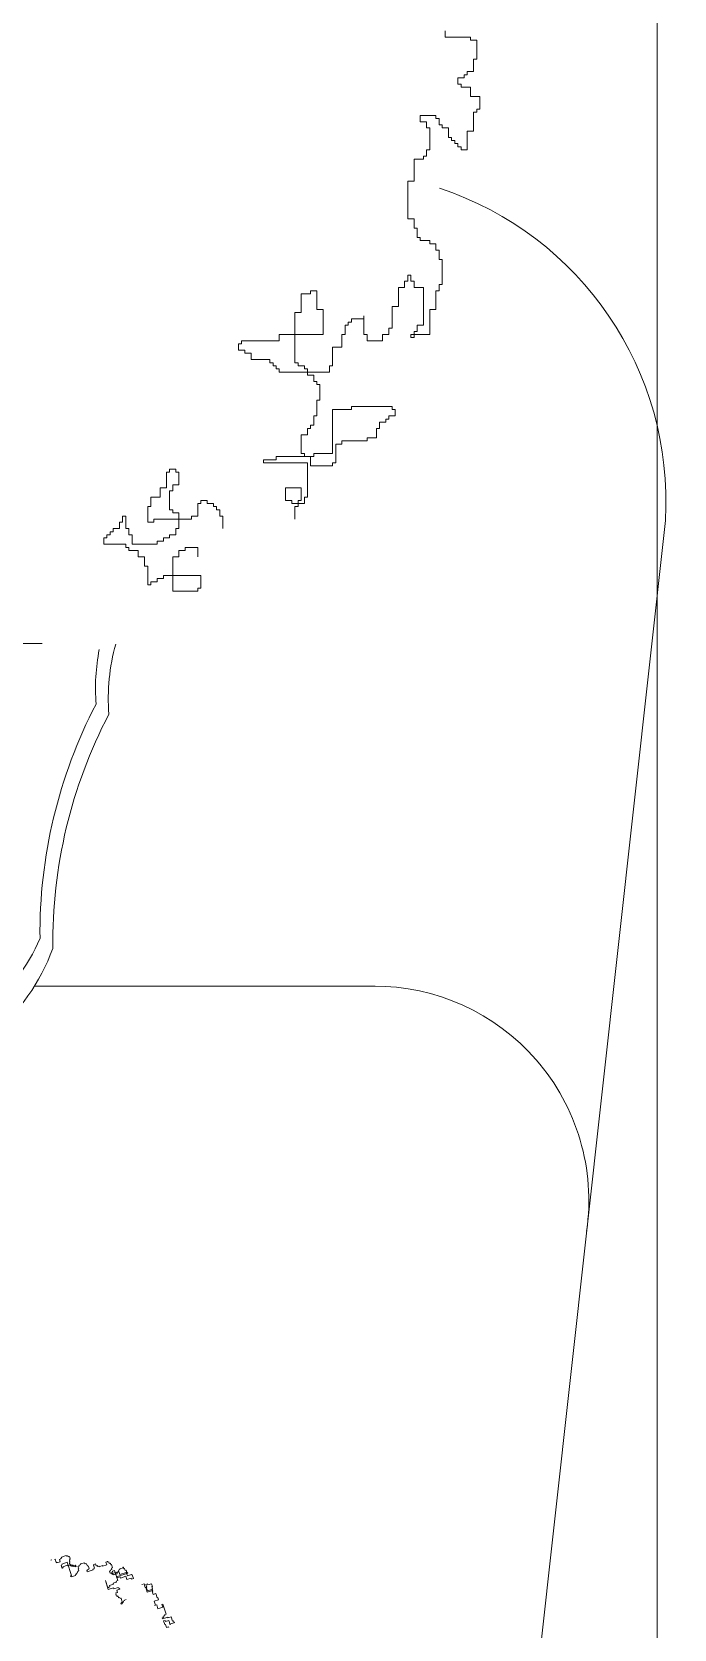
# Model space of a CAD drawing. Header units: millimetres. Extents: x -213 to 151, y -74 to 135.
# Drawn here: x 94.3394 to 94.516, y -43.441 to -43.0016 of the extents above; entities that cross this region are included whole.
import ezdxf

# ---------------------------------------------------------------- set-up
doc = ezdxf.new("R2010")
doc.units = ezdxf.units.MM
doc.header["$LTSCALE"] = 15
doc.layers.add('JJ2', color=3, linetype='Continuous')

# ---------------------------------------------------------------- blocks, each defined once
blk = doc.blocks.new('sf')
at = {"color": 84, "lineweight": 5}
for p, q in [((17592.56, 471762.09), (17592.56, 471771.94)), ((17592.56, 471771.94), (17595.85, 471771.94)), ((17595.85, 471773.59), (17609.01, 471773.59)), ((17595.85, 471771.94), (17595.85, 471773.59)), ((17609.01, 471773.59), (17609.01, 471776.87)), ((17594.21, 471762.09), (17592.56, 471762.09)), ((17594.21, 471755.51), (17594.21, 471762.09)), ((17597.5, 471755.51), (17594.21, 471755.51)), ((17597.5, 471753.87), (17597.5, 471755.51)), ((17595.85, 471747.3), (17600.78, 471747.3)), ((17595.85, 471742.37), (17595.85, 471747.3)), ((17599.14, 471753.87), (17597.5, 471753.87)), ((17599.14, 471752.23), (17599.14, 471753.87)), ((17602.43, 471752.23), (17599.14, 471752.23)), ((17600.78, 471747.3), (17600.78, 471748.94)), ((17600.78, 471748.94), (17602.43, 471748.94)), ((17602.43, 471748.94), (17602.43, 471752.23)), ((17590.92, 471735.8), (17590.92, 471742.37)), ((17590.92, 471742.37), (17595.85, 471742.37)), ((17592.56, 471735.8), (17590.92, 471735.8)), ((17592.56, 471734.15), (17592.56, 471735.8)), ((17594.21, 471734.15), (17592.56, 471734.15)), ((17594.21, 471724.29), (17594.21, 471734.15)), ((17613.94, 471730.87), (17612.3, 471730.87)), ((17612.3, 471730.87), (17612.3, 471727.58)), ((17622.16, 471732.51), (17613.94, 471732.51)), ((17613.94, 471732.51), (17613.94, 471730.87)), ((17622.16, 471729.22), (17622.16, 471732.51)), ((17597.5, 471724.29), (17594.21, 471724.29)), ((17597.5, 471714.44), (17597.5, 471724.29)), ((17610.65, 471725.94), (17607.36, 471725.94)), ((17607.36, 471725.94), (17607.36, 471721.01)), ((17612.3, 471727.58), (17610.65, 471727.58)), ((17610.65, 471727.58), (17610.65, 471725.94)), ((17617.23, 471714.44), (17617.23, 471725.94)), ((17617.23, 471725.94), (17618.87, 471725.94)), ((17618.87, 471725.94), (17618.87, 471729.22)), ((17618.87, 471729.22), (17622.16, 471729.22)), ((17600.78, 471714.44), (17597.5, 471714.44)), ((17602.43, 471716.08), (17600.78, 471716.08)), ((17600.78, 471716.08), (17600.78, 471714.44)), ((17604.07, 471717.72), (17602.43, 471717.72)), ((17602.43, 471717.72), (17602.43, 471716.08)), ((17605.72, 471719.36), (17604.07, 471719.36)), ((17604.07, 471719.36), (17604.07, 471717.72)), ((17607.36, 471721.01), (17605.72, 471721.01)), ((17605.72, 471721.01), (17605.72, 471719.36)), ((17618.87, 471714.44), (17617.23, 471714.44)), ((17618.87, 471711.15), (17618.87, 471714.44)), ((17620.52, 471711.15), (17618.87, 471711.15)), ((17620.52, 471709.51), (17620.52, 471711.15)), ((17625.45, 471709.51), (17620.52, 471709.51)), ((17625.45, 471698), (17625.45, 471709.51)), ((17628.74, 471698), (17625.45, 471698)), ((17628.74, 471678.29), (17628.74, 471698)), ((17623.81, 471668.43), (17623.81, 471673.36)), ((17623.81, 471673.36), (17625.45, 471673.36)), ((17625.45, 471678.29), (17628.74, 471678.29)), ((17625.45, 471673.36), (17625.45, 471678.29)), ((17613.94, 471661.86), (17613.94, 471665.14)), ((17613.94, 471665.14), (17617.23, 471665.14)), ((17617.23, 471665.14), (17617.23, 471666.78)), ((17617.23, 471666.78), (17622.16, 471666.78)), ((17622.16, 471666.78), (17622.16, 471668.43)), ((17622.16, 471668.43), (17623.81, 471668.43)), ((17610.65, 471643.78), (17610.65, 471656.93)), ((17610.65, 471656.93), (17612.3, 471656.93)), ((17612.3, 471656.93), (17612.3, 471661.86)), ((17612.3, 471661.86), (17613.94, 471661.86)), ((17628.74, 471648.71), (17627.1, 471648.71)), ((17627.1, 471648.71), (17627.1, 471645.42)), ((17628.74, 471645.42), (17628.74, 471648.71)), ((17612.3, 471643.78), (17610.65, 471643.78)), ((17612.3, 471640.49), (17612.3, 471643.78)), ((17613.94, 471640.49), (17612.3, 471640.49)), ((17613.94, 471630.64), (17613.94, 471640.49)), ((17625.45, 471642.14), (17620.52, 471642.14)), ((17620.52, 471642.14), (17620.52, 471622.42)), ((17627.1, 471645.42), (17625.45, 471645.42)), ((17625.45, 471645.42), (17625.45, 471642.14)), ((17630.39, 471645.42), (17628.74, 471645.42)), ((17630.39, 471642.14), (17630.39, 471645.42)), ((17633.67, 471642.14), (17630.39, 471642.14)), ((17633.67, 471632.28), (17633.67, 471642.14)), ((17679.72, 471640.49), (17676.43, 471640.49)), ((17676.43, 471640.49), (17676.43, 471630.64)), ((17679.72, 471638.85), (17679.72, 471640.49)), ((17684.65, 471638.85), (17679.72, 471638.85)), ((17684.65, 471628.99), (17684.65, 471638.85)), ((17617.23, 471630.64), (17613.94, 471630.64)), ((17617.23, 471617.49), (17617.23, 471630.64)), ((17636.96, 471632.28), (17633.67, 471632.28)), ((17636.96, 471620.78), (17636.96, 471632.28)), ((17676.43, 471630.64), (17673.14, 471630.64)), ((17673.14, 471630.64), (17673.14, 471617.49)), ((17620.52, 471622.42), (17623.81, 471622.42)), ((17623.81, 471622.42), (17623.81, 471619.13)), ((17651.76, 471625.71), (17651.76, 471627.35)), ((17651.76, 471627.35), (17651.76, 471617.49)), ((17658.34, 471625.71), (17651.76, 471625.71)), ((17658.34, 471624.06), (17658.34, 471625.71)), ((17659.99, 471624.06), (17658.34, 471624.06)), ((17659.99, 471622.42), (17659.99, 471624.06)), ((17661.63, 471622.42), (17659.99, 471622.42)), ((17661.63, 471617.49), (17661.63, 471622.42)), ((17687.94, 471628.99), (17684.65, 471628.99)), ((17687.94, 471602.7), (17687.94, 471628.99)), ((17627.1, 471617.49), (17617.23, 471617.49)), ((17623.81, 471619.13), (17625.45, 471619.13)), ((17625.45, 471619.13), (17625.45, 471615.85)), ((17625.45, 471615.85), (17627.1, 471615.85)), ((17627.1, 471615.85), (17627.1, 471617.49)), ((17638.61, 471620.78), (17636.96, 471620.78)), ((17638.61, 471617.49), (17638.61, 471620.78)), ((17641.9, 471617.49), (17638.61, 471617.49)), ((17641.9, 471614.21), (17641.9, 471617.49)), ((17650.12, 471614.21), (17641.9, 471614.21)), ((17651.76, 471617.49), (17650.12, 471617.49)), ((17650.12, 471617.49), (17650.12, 471614.21)), ((17663.27, 471617.49), (17661.63, 471617.49)), ((17663.27, 471610.92), (17663.27, 471617.49)), ((17673.14, 471617.49), (17696.16, 471617.49)), ((17696.16, 471617.49), (17696.16, 471614.21)), ((17696.16, 471614.21), (17715.9, 471614.21)), ((17715.9, 471614.21), (17715.9, 471612.56)), ((17715.9, 471612.56), (17717.54, 471612.56)), ((17717.54, 471612.56), (17717.54, 471609.28)), ((17668.21, 471610.92), (17663.27, 471610.92)), ((17668.21, 471601.06), (17668.21, 471610.92)), ((17710.96, 471604.35), (17701.1, 471604.35)), ((17701.1, 471604.35), (17701.1, 471602.7)), ((17710.96, 471607.63), (17710.96, 471604.35)), ((17714.25, 471607.63), (17710.96, 471607.63)), ((17717.54, 471609.28), (17714.25, 471609.28)), ((17714.25, 471609.28), (17714.25, 471607.63)), ((17669.85, 471601.06), (17668.21, 471601.06)), ((17669.85, 471597.77), (17669.85, 471601.06)), ((17696.16, 471597.77), (17669.85, 471597.77)), ((17678.07, 471592.84), (17678.07, 471596.13)), ((17678.07, 471596.13), (17681.36, 471596.13)), ((17681.36, 471596.13), (17681.36, 471599.42)), ((17681.36, 471599.42), (17683.01, 471599.42)), ((17683.01, 471601.06), (17686.3, 471601.06)), ((17683.01, 471599.42), (17683.01, 471601.06)), ((17686.3, 471602.7), (17687.94, 471602.7)), ((17686.3, 471601.06), (17686.3, 471602.7)), ((17697.81, 471599.42), (17696.16, 471599.42)), ((17696.16, 471599.42), (17696.16, 471597.77)), ((17699.45, 471601.06), (17697.81, 471601.06)), ((17697.81, 471601.06), (17697.81, 471599.42)), ((17701.1, 471602.7), (17699.45, 471602.7)), ((17699.45, 471602.7), (17699.45, 471601.06)), ((17674.79, 471582.99), (17674.79, 471591.2)), ((17674.79, 471591.2), (17676.43, 471591.2)), ((17676.43, 471591.2), (17676.43, 471592.84)), ((17676.43, 471592.84), (17678.07, 471592.84)), ((17658.34, 471579.7), (17636.96, 471579.7)), ((17636.96, 471579.7), (17636.96, 471578.06)), ((17658.34, 471578.06), (17658.34, 471579.7)), ((17676.43, 471582.99), (17674.79, 471582.99)), ((17676.43, 471574.77), (17676.43, 471582.99)), ((17636.96, 471578.06), (17635.32, 471578.06)), ((17635.32, 471578.06), (17635.32, 471574.77)), ((17635.32, 471574.77), (17638.61, 471574.77)), ((17638.61, 471574.77), (17638.61, 471573.13)), ((17638.61, 471573.13), (17640.25, 471573.13)), ((17640.25, 471573.13), (17640.25, 471571.48)), ((17640.25, 471571.48), (17643.54, 471571.48)), ((17643.54, 471571.48), (17643.54, 471568.2)), ((17668.21, 471578.06), (17658.34, 471578.06)), ((17668.21, 471555.05), (17668.21, 471578.06)), ((17678.07, 471574.77), (17676.43, 471574.77)), ((17678.07, 471569.84), (17678.07, 471574.77)), ((17643.54, 471568.2), (17645.19, 471568.2)), ((17645.19, 471568.2), (17645.19, 471563.27)), ((17645.19, 471563.27), (17650.12, 471563.27)), ((17650.12, 471563.27), (17650.12, 471561.63)), ((17679.72, 471569.84), (17678.07, 471569.84)), ((17679.72, 471568.2), (17679.72, 471569.84)), ((17681.36, 471568.2), (17679.72, 471568.2)), ((17681.36, 471564.91), (17681.36, 471568.2)), ((17684.65, 471564.91), (17681.36, 471564.91)), ((17684.65, 471555.05), (17684.65, 471564.91)), ((17650.12, 471561.63), (17663.27, 471561.63)), ((17663.27, 471561.63), (17663.27, 471559.98)), ((17663.27, 471559.98), (17666.56, 471559.98)), ((17666.56, 471559.98), (17666.56, 471550.12)), ((17678.07, 471555.05), (17668.21, 471555.05)), ((17678.07, 471553.41), (17678.07, 471555.05)), ((17683.01, 471553.41), (17683.01, 471555.05)), ((17683.01, 471555.05), (17684.65, 471555.05)), ((17666.56, 471550.12), (17668.21, 471550.12)), ((17668.21, 471550.12), (17668.21, 471548.48)), ((17668.21, 471548.48), (17679.72, 471548.48)), ((17697.81, 471553.41), (17678.07, 471553.41)), ((17679.72, 471548.48), (17679.72, 471553.41)), ((17679.72, 471553.41), (17683.01, 471553.41)), ((17681.36, 471532.05), (17681.36, 471550.12)), ((17681.36, 471550.12), (17704.39, 471550.12)), ((17697.81, 471551.77), (17697.81, 471553.41)), ((17704.39, 471551.77), (17697.81, 471551.77)), ((17704.39, 471550.12), (17704.39, 471551.77)), ((17750.43, 471546.84), (17750.43, 471545.19)), ((17753.72, 471546.84), (17750.43, 471546.84)), ((17753.72, 471545.19), (17753.72, 471546.84)), ((17748.79, 471545.19), (17748.79, 471538.62)), ((17750.43, 471545.19), (17748.79, 471545.19)), ((17748.79, 471538.62), (17752.08, 471538.62)), ((17752.08, 471538.62), (17752.08, 471535.34)), ((17755.36, 471545.19), (17753.72, 471545.19)), ((17755.36, 471536.98), (17755.36, 471545.19)), ((17683.01, 471532.05), (17681.36, 471532.05)), ((17683.01, 471528.76), (17683.01, 471532.05)), ((17689.59, 471528.76), (17683.01, 471528.76)), ((17684.65, 471530.41), (17684.65, 471536.98)), ((17684.65, 471536.98), (17692.87, 471536.98)), ((17686.3, 471530.41), (17684.65, 471530.41)), ((17686.3, 471527.12), (17686.3, 471530.41)), ((17692.87, 471530.41), (17689.59, 471530.41)), ((17689.59, 471530.41), (17689.59, 471528.76)), ((17692.87, 471536.98), (17692.87, 471530.41)), ((17730.7, 471528.76), (17733.99, 471528.76)), ((17730.7, 471527.12), (17730.7, 471528.76)), ((17733.99, 471530.41), (17737.28, 471530.41)), ((17733.99, 471528.76), (17733.99, 471530.41)), ((17737.28, 471530.41), (17737.28, 471528.76)), ((17737.28, 471528.76), (17738.92, 471528.76)), ((17738.92, 471528.76), (17738.92, 471522.19)), ((17752.08, 471535.34), (17753.72, 471535.34)), ((17753.72, 471535.34), (17753.72, 471525.48)), ((17758.65, 471536.98), (17755.36, 471536.98)), ((17758.65, 471532.05), (17758.65, 471536.98)), ((17763.59, 471532.05), (17758.65, 471532.05)), ((17763.59, 471527.12), (17763.59, 471532.05)), ((17687.94, 471527.12), (17686.3, 471527.12)), ((17687.94, 471520.55), (17687.94, 471527.12)), ((17725.76, 471522.19), (17727.41, 471522.19)), ((17725.76, 471515.62), (17725.76, 471522.19)), ((17727.41, 471525.48), (17729.05, 471525.48)), ((17727.41, 471522.19), (17727.41, 471525.48)), ((17729.05, 471527.12), (17730.7, 471527.12)), ((17729.05, 471525.48), (17729.05, 471527.12)), ((17738.92, 471522.19), (17742.21, 471522.19)), ((17742.21, 471522.19), (17742.21, 471520.55)), ((17742.21, 471520.55), (17761.94, 471520.55)), ((17748.79, 471523.83), (17748.79, 471515.62)), ((17752.08, 471523.83), (17748.79, 471523.83)), ((17752.08, 471525.48), (17752.08, 471523.83)), ((17753.72, 471525.48), (17752.08, 471525.48)), ((17761.94, 471520.55), (17761.94, 471518.9)), ((17765.23, 471527.12), (17763.59, 471527.12)), ((17765.23, 471518.9), (17765.23, 471527.12)), ((17776.74, 471522.19), (17778.39, 471522.19)), ((17776.74, 471515.62), (17776.74, 471522.19)), ((17778.39, 471522.19), (17778.39, 471518.9)), ((17748.79, 471515.62), (17750.43, 471515.62)), ((17750.43, 471515.62), (17750.43, 471512.33)), ((17750.43, 471512.33), (17753.72, 471512.33)), ((17753.72, 471512.33), (17753.72, 471510.69)), ((17761.94, 471518.9), (17765.23, 471518.9)), ((17773.45, 471512.33), (17775.1, 471512.33)), ((17773.45, 471507.4), (17773.45, 471512.33)), ((17775.1, 471515.62), (17776.74, 471515.62)), ((17775.1, 471512.33), (17775.1, 471515.62)), ((17778.39, 471518.9), (17780.03, 471518.9)), ((17780.03, 471518.9), (17780.03, 471515.62)), ((17780.03, 471515.62), (17783.32, 471515.62)), ((17783.32, 471515.62), (17783.32, 471513.98)), ((17783.32, 471513.98), (17784.96, 471513.98)), ((17784.96, 471513.98), (17784.96, 471512.33)), ((17784.96, 471512.33), (17786.61, 471512.33)), ((17786.61, 471512.33), (17786.61, 471510.69)), ((17745.5, 471505.76), (17738.92, 471505.76)), ((17738.92, 471505.76), (17738.92, 471500.83)), ((17745.5, 471504.12), (17745.5, 471505.76)), ((17748.79, 471504.12), (17745.5, 471504.12)), ((17748.79, 471500.83), (17748.79, 471504.12)), ((17753.72, 471510.69), (17757.01, 471510.69)), ((17757.01, 471510.69), (17757.01, 471509.05)), ((17757.01, 471509.05), (17760.3, 471509.05)), ((17760.3, 471509.05), (17760.3, 471507.4)), ((17760.3, 471507.4), (17773.45, 471507.4)), ((17770.16, 471504.12), (17770.16, 471500.83)), ((17775.1, 471504.12), (17770.16, 471504.12)), ((17776.74, 471505.76), (17775.1, 471505.76)), ((17775.1, 471505.76), (17775.1, 471504.12)), ((17776.74, 471507.4), (17776.74, 471505.76)), ((17788.25, 471507.4), (17776.74, 471507.4)), ((17786.61, 471510.69), (17788.25, 471510.69)), ((17788.25, 471510.69), (17788.25, 471507.4)), ((17752.08, 471500.83), (17748.79, 471500.83)), ((17752.08, 471482.76), (17752.08, 471500.83)), ((17766.88, 471495.9), (17765.23, 471495.9)), ((17765.23, 471495.9), (17765.23, 471486.04)), ((17766.88, 471500.83), (17766.88, 471495.9)), ((17770.16, 471500.83), (17766.88, 471500.83)), ((17757.01, 471490.97), (17737.28, 471490.97)), ((17737.28, 471490.97), (17737.28, 471484.4)), ((17757.01, 471489.33), (17757.01, 471490.97)), ((17760.3, 471489.33), (17757.01, 471489.33)), ((17760.3, 471487.69), (17760.3, 471489.33)), ((17763.59, 471487.69), (17760.3, 471487.69)), ((17763.59, 471486.04), (17763.59, 471487.69)), ((17737.28, 471484.4), (17738.92, 471484.4)), ((17738.92, 471484.4), (17738.92, 471482.76)), ((17738.92, 471482.76), (17752.08, 471482.76)), ((17765.23, 471486.04), (17763.59, 471486.04)), ((17820.57, 471455.35), (17834.27, 471455.35)), ((17806.29, 470976.03), (17805.84, 470974.64)), ((17806.85, 470975.85), (17806.29, 470976.03)), ((17806.94, 470976.13), (17806.85, 470975.85)), ((17807.21, 470976.04), (17806.94, 470976.13)), ((17807.3, 470976.32), (17807.21, 470976.04)), ((17807.86, 470976.14), (17807.3, 470976.32)), ((17807.95, 470976.42), (17807.86, 470976.14)), ((17810.46, 470975.61), (17807.95, 470976.42)), ((17810.37, 470975.33), (17810.46, 470975.61)), ((17810.65, 470975.24), (17810.37, 470975.33)), ((17810.56, 470974.96), (17810.65, 470975.24)), ((17775.88, 470967.68), (17775.7, 470967.13)), ((17775.7, 470967.13), (17781.56, 470965.24)), ((17776.16, 470967.59), (17775.88, 470967.68)), ((17775.9, 470965.83), (17776.44, 470967.5)), ((17776.52, 470968.71), (17776.16, 470967.59)), ((17776.44, 470967.5), (17779.79, 470966.42)), ((17777.08, 470968.53), (17776.52, 470968.71)), ((17777.44, 470969.64), (17777.08, 470968.53)), ((17777.72, 470969.55), (17777.44, 470969.64)), ((17777.99, 470970.39), (17777.72, 470969.55)), ((17778.27, 470970.3), (17777.99, 470970.39)), ((17778.18, 470970.02), (17778.27, 470970.3)), ((17779.85, 470969.48), (17778.18, 470970.02)), ((17779.76, 470969.2), (17779.85, 470969.48)), ((17780.32, 470969.02), (17779.76, 470969.2)), ((17779.79, 470966.42), (17780.33, 470968.1)), ((17780.23, 470968.74), (17780.32, 470969.02)), ((17780.51, 470968.65), (17780.23, 470968.74)), ((17780.33, 470968.1), (17783.67, 470967.02)), ((17780.42, 470968.37), (17780.51, 470968.65)), ((17780.7, 470968.28), (17780.42, 470968.37)), ((17780.61, 470968.01), (17780.7, 470968.28)), ((17780.88, 470967.92), (17780.61, 470968.01)), ((17780.8, 470967.64), (17780.88, 470967.92)), ((17781.35, 470967.46), (17780.8, 470967.64)), ((17782.64, 470968.58), (17780.93, 470963.29)), ((17781.17, 470966.9), (17781.35, 470967.46)), ((17783.13, 470966.27), (17781.17, 470966.9)), ((17783.75, 470968.22), (17782.64, 470968.58)), ((17783.66, 470967.94), (17783.75, 470968.22)), ((17783.94, 470967.85), (17783.66, 470967.94)), ((17783.67, 470967.02), (17783.85, 470967.57)), ((17784.28, 470971.75), (17783.74, 470970.07)), ((17783.74, 470970.07), (17784.29, 470969.89)), ((17783.85, 470967.57), (17783.94, 470967.85)), ((17784.13, 470967.48), (17783.85, 470967.57)), ((17783.85, 470967.57), (17784.13, 470967.48)), ((17783.95, 470966.93), (17783.86, 470966.65)), ((17784.23, 470966.84), (17783.95, 470966.93)), ((17784.29, 470969.89), (17784.02, 470969.06)), ((17784.02, 470969.06), (17784.86, 470968.79)), ((17784.32, 470967.12), (17784.23, 470966.84)), ((17784.55, 470971.66), (17784.28, 470971.75)), ((17784.6, 470967.03), (17784.32, 470967.12)), ((17784.82, 470972.49), (17784.55, 470971.66)), ((17784.69, 470967.3), (17784.6, 470967.03)), ((17784.97, 470967.21), (17784.69, 470967.3)), ((17784.86, 470968.79), (17784.77, 470968.51)), ((17784.77, 470968.51), (17785.33, 470968.33)), ((17785.38, 470972.31), (17784.82, 470972.49)), ((17785.33, 470968.33), (17784.97, 470967.21)), ((17785.65, 470973.15), (17785.38, 470972.31)), ((17786.21, 470972.97), (17785.65, 470973.15)), ((17786.39, 470973.52), (17786.21, 470972.97)), ((17786.3, 470973.25), (17786.39, 470973.52)), ((17787.14, 470972.98), (17786.3, 470973.25)), ((17786.69, 470971.58), (17787.14, 470972.98)), ((17788.92, 470970.86), (17786.69, 470971.58)), ((17789.01, 470971.14), (17788.92, 470970.86)), ((17790.68, 470970.6), (17789.01, 470971.14)), ((17790.77, 470970.88), (17790.68, 470970.6)), ((17791.33, 470970.7), (17790.77, 470970.88)), ((17791.42, 470970.98), (17791.33, 470970.7)), ((17791.7, 470970.89), (17791.42, 470970.98)), ((17791.79, 470971.17), (17791.7, 470970.89)), ((17792.35, 470970.99), (17791.79, 470971.17)), ((17792.7, 470972.1), (17792.35, 470970.99)), ((17793.54, 470971.83), (17792.7, 470972.1)), ((17793.19, 470969.79), (17793.73, 470971.46)), ((17793.47, 470969.7), (17793.19, 470969.79)), ((17793.38, 470969.42), (17793.47, 470969.7)), ((17793.94, 470969.24), (17793.38, 470969.42)), ((17793.45, 470971.55), (17793.54, 470971.83)), ((17793.73, 470971.46), (17793.45, 470971.55)), ((17793.85, 470968.97), (17793.94, 470969.24)), ((17796.92, 470967.98), (17793.85, 470968.97)), ((17796.33, 470970.93), (17795.88, 470969.54)), ((17795.88, 470969.54), (17796.44, 470969.36)), ((17796.61, 470970.84), (17796.33, 470970.93)), ((17796.44, 470969.36), (17796.35, 470969.08)), ((17796.35, 470969.08), (17796.91, 470968.9)), ((17796.79, 470971.4), (17796.61, 470970.84)), ((17797.07, 470971.31), (17796.79, 470971.4)), ((17796.91, 470968.9), (17796.82, 470968.62)), ((17796.82, 470968.62), (17797.1, 470968.53)), ((17797.1, 470968.53), (17796.92, 470967.98)), ((17797.34, 470972.15), (17797.07, 470971.31)), ((17797.62, 470972.06), (17797.34, 470972.15)), ((17797.71, 470972.34), (17797.62, 470972.06)), ((17798.26, 470972.16), (17797.71, 470972.34)), ((17798.44, 470972.71), (17798.26, 470972.16)), ((17800.4, 470972.08), (17798.44, 470972.71)), ((17800.31, 470971.8), (17800.4, 470972.08)), ((17800.86, 470971.63), (17800.31, 470971.8)), ((17800.77, 470971.35), (17800.86, 470971.63)), ((17801.33, 470971.17), (17800.77, 470971.35)), ((17801.24, 470970.89), (17801.33, 470971.17)), ((17801.8, 470970.71), (17801.24, 470970.89)), ((17801.36, 470968.39), (17801.72, 470969.5)), ((17801.92, 470968.21), (17801.36, 470968.39)), ((17801.44, 470969.59), (17801.8, 470970.71)), ((17801.72, 470969.5), (17801.44, 470969.59)), ((17801.83, 470967.93), (17801.92, 470968.21)), ((17802.11, 470967.84), (17801.83, 470967.93)), ((17802.02, 470967.56), (17802.11, 470967.84)), ((17802.3, 470967.47), (17802.02, 470967.56)), ((17802.21, 470967.19), (17802.3, 470967.47)), ((17802.76, 470967.01), (17802.21, 470967.19)), ((17802.67, 470966.73), (17802.76, 470967.01)), ((17802.73, 470970.72), (17802.91, 470971.27)), ((17803.29, 470970.54), (17802.73, 470970.72)), ((17802.91, 470971.27), (17803.19, 470971.18)), ((17803.19, 470971.18), (17803.28, 470971.46)), ((17803.28, 470971.46), (17804.11, 470971.19)), ((17803.37, 470970.82), (17803.29, 470970.54)), ((17803.93, 470970.64), (17803.37, 470970.82)), ((17804.02, 470970.91), (17803.93, 470970.64)), ((17804.58, 470970.73), (17804.02, 470970.91)), ((17804.11, 470971.19), (17804.2, 470971.47)), ((17804.2, 470971.47), (17804.76, 470971.29)), ((17804.67, 470971.01), (17804.58, 470970.73)), ((17805.23, 470970.83), (17804.67, 470971.01)), ((17804.76, 470971.29), (17804.85, 470971.57)), ((17804.85, 470971.57), (17805.41, 470971.39)), ((17807.43, 470972.89), (17805.18, 470965.92)), ((17805.32, 470971.11), (17805.23, 470970.83)), ((17805.6, 470971.02), (17805.32, 470971.11)), ((17805.41, 470971.39), (17805.5, 470971.67)), ((17805.5, 470971.67), (17807.17, 470971.13)), ((17805.69, 470971.3), (17805.6, 470971.02)), ((17805.97, 470971.21), (17805.69, 470971.3)), ((17805.84, 470974.64), (17806.12, 470974.55)), ((17806.33, 470972.33), (17805.97, 470971.21)), ((17806.12, 470974.55), (17806.03, 470974.27)), ((17806.03, 470974.27), (17806.31, 470974.18)), ((17806.31, 470974.18), (17806.04, 470973.34)), ((17806.04, 470973.34), (17806.32, 470973.25)), ((17806.32, 470973.25), (17806.05, 470972.42)), ((17806.05, 470972.42), (17806.33, 470972.33)), ((17807.17, 470971.13), (17807.26, 470971.41)), ((17807.26, 470971.41), (17809.77, 470970.6)), ((17810.22, 470971.99), (17807.43, 470972.89)), ((17809.77, 470970.6), (17809.59, 470970.04)), ((17809.59, 470970.04), (17810.15, 470969.86)), ((17810.06, 470969.58), (17810.6, 470971.25)), ((17810.13, 470971.71), (17810.22, 470971.99)), ((17810.41, 470971.62), (17810.13, 470971.71)), ((17810.32, 470971.34), (17810.41, 470971.62)), ((17810.6, 470971.25), (17810.32, 470971.34)), ((17811.12, 470974.78), (17810.56, 470974.96)), ((17811.03, 470974.5), (17811.12, 470974.78)), ((17811.59, 470974.32), (17811.03, 470974.5)), ((17811.23, 470973.21), (17811.59, 470974.32)), ((17812.9, 470972.67), (17811.23, 470973.21)), ((17812.99, 470972.94), (17812.9, 470972.67)), ((17813.27, 470972.85), (17812.99, 470972.94)), ((17813.81, 470974.53), (17813.27, 470972.85)), ((17814.09, 470974.44), (17813.81, 470974.53)), ((17816.13, 470974.09), (17815.57, 470974.27)), ((17763.09, 470958.58), (17762.28, 470956.07)), ((17762.54, 470957.83), (17762.9, 470958.95)), ((17762.63, 470959.04), (17762.98, 470960.15)), ((17762.9, 470958.95), (17762.63, 470959.04)), ((17762.71, 470960.24), (17763.16, 470961.63)), ((17762.98, 470960.15), (17762.71, 470960.24)), ((17765.32, 470957.86), (17763.09, 470958.58)), ((17763.16, 470961.63), (17765.11, 470961.01)), ((17765.11, 470961.01), (17765.29, 470961.56)), ((17765.29, 470961.56), (17766.12, 470961.29)), ((17765.95, 470959.81), (17765.32, 470957.86)), ((17766.23, 470959.72), (17765.42, 470957.21)), ((17766.12, 470961.29), (17765.67, 470959.9)), ((17765.67, 470959.9), (17765.95, 470959.81)), ((17766.51, 470959.63), (17766.23, 470959.72)), ((17767.14, 470961.58), (17766.51, 470959.63)), ((17768.26, 470961.22), (17767.14, 470961.58)), ((17772.67, 470964.41), (17773.3, 470966.36)), ((17773.79, 470964.05), (17772.67, 470964.41)), ((17773.3, 470966.36), (17773.58, 470966.27)), ((17773.58, 470966.27), (17773.67, 470966.55)), ((17773.67, 470966.55), (17775.9, 470965.83)), ((17773.97, 470964.61), (17773.79, 470964.05)), ((17776.2, 470963.89), (17773.97, 470964.61)), ((17776.74, 470965.56), (17776.2, 470963.89)), ((17779.53, 470964.66), (17776.74, 470965.56)), ((17779.71, 470965.22), (17779.53, 470964.66)), ((17781.38, 470964.68), (17779.71, 470965.22)), ((17779.95, 470959.29), (17779.77, 470958.74)), ((17779.77, 470958.74), (17781.45, 470958.2)), ((17780.23, 470959.2), (17779.95, 470959.29)), ((17780.32, 470959.48), (17780.23, 470959.2)), ((17780.6, 470959.39), (17780.32, 470959.48)), ((17780.69, 470959.67), (17780.6, 470959.39)), ((17782.92, 470958.95), (17780.69, 470959.67)), ((17780.93, 470963.29), (17781.77, 470963.02)), ((17781.56, 470965.24), (17781.38, 470964.68)), ((17781.77, 470963.02), (17781.59, 470962.46)), ((17781.59, 470962.46), (17783.26, 470961.92)), ((17783.1, 470959.51), (17782.92, 470958.95)), ((17783.26, 470961.92), (17783.08, 470961.36)), ((17783.08, 470961.36), (17785.31, 470960.64)), ((17785.89, 470958.61), (17783.1, 470959.51)), ((17783.22, 470966.55), (17783.13, 470966.27)), ((17783.49, 470966.46), (17783.22, 470966.55)), ((17783.58, 470966.74), (17783.49, 470966.46)), ((17783.86, 470966.65), (17783.58, 470966.74)), ((17785.31, 470960.64), (17785.13, 470960.08)), ((17785.13, 470960.08), (17785.69, 470959.9)), ((17785.69, 470959.9), (17785.6, 470959.63)), ((17785.6, 470959.63), (17785.88, 470959.54)), ((17785.88, 470959.54), (17786.06, 470960.09)), ((17787.42, 470963.35), (17785.89, 470958.61)), ((17786.06, 470960.09), (17786.34, 470960)), ((17786.34, 470960), (17787.42, 470963.35)), ((17802.95, 470966.64), (17802.67, 470966.73)), ((17802.86, 470966.37), (17802.95, 470966.64)), ((17803.14, 470966.28), (17802.86, 470966.37)), ((17803.05, 470966), (17803.14, 470966.28)), ((17805.28, 470965.28), (17803.05, 470966)), ((17805.18, 470965.92), (17805.74, 470965.74)), ((17805.37, 470965.56), (17805.28, 470965.28)), ((17805.65, 470965.47), (17805.37, 470965.56)), ((17805.74, 470965.74), (17805.65, 470965.47)), ((17757.24, 470950.93), (17755.53, 470945.63)), ((17757.8, 470950.75), (17757.24, 470950.93)), ((17757.35, 470949.36), (17757.8, 470950.75)), ((17759.89, 470954.38), (17759.53, 470953.27)), ((17759.53, 470953.27), (17761.76, 470952.55)), ((17760.49, 470950.5), (17759.86, 470948.55)), ((17760.17, 470954.29), (17759.89, 470954.38)), ((17760.89, 470956.52), (17760.17, 470954.29)), ((17761.6, 470950.14), (17760.49, 470950.5)), ((17762.28, 470956.07), (17760.89, 470956.52)), ((17761.76, 470952.55), (17761.04, 470950.32)), ((17761.04, 470950.32), (17761.6, 470950.14)), ((17762.63, 470958.11), (17762.54, 470957.83)), ((17765.42, 470957.21), (17762.63, 470958.11)), ((17777.33, 470953.06), (17776.49, 470953.33)), ((17777.24, 470952.79), (17777.33, 470953.06)), ((17778.07, 470952.52), (17777.24, 470952.79)), ((17777.89, 470951.96), (17778.07, 470952.52)), ((17778.45, 470951.78), (17777.89, 470951.96)), ((17778.36, 470951.5), (17778.45, 470951.78)), ((17778.64, 470951.41), (17778.36, 470951.5)), ((17779.17, 470954.01), (17778.54, 470952.06)), ((17778.54, 470952.06), (17779.1, 470951.88)), ((17778.55, 470951.13), (17778.64, 470951.41)), ((17779.11, 470950.95), (17778.55, 470951.13)), ((17779.1, 470951.88), (17779.01, 470951.6)), ((17779.01, 470951.6), (17779.29, 470951.51)), ((17779.29, 470951.51), (17779.11, 470950.95)), ((17779.73, 470953.83), (17779.17, 470954.01)), ((17779.91, 470954.39), (17779.73, 470953.83)), ((17780.47, 470954.21), (17779.91, 470954.39)), ((17780.74, 470955.04), (17780.47, 470954.21)), ((17781.01, 470954.95), (17780.74, 470955.04)), ((17781.1, 470955.23), (17781.01, 470954.95)), ((17781.45, 470958.2), (17781.09, 470957.08)), ((17781.09, 470957.08), (17781.92, 470956.81)), ((17781.66, 470955.05), (17781.1, 470955.23)), ((17782.02, 470956.17), (17781.66, 470955.05)), ((17781.92, 470956.81), (17781.74, 470956.26)), ((17781.74, 470956.26), (17782.02, 470956.17)), ((17751.67, 470942.26), (17751.31, 470941.15)), ((17752.23, 470942.08), (17751.67, 470942.26)), ((17752.95, 470944.31), (17752.23, 470942.08)), ((17754.62, 470943.77), (17752.95, 470944.31)), ((17753.45, 470940.15), (17754.17, 470942.38)), ((17754.17, 470942.38), (17755.85, 470941.84)), ((17754.71, 470944.05), (17754.62, 470943.77)), ((17757.5, 470943.15), (17754.71, 470944.05)), ((17755.53, 470945.63), (17756.37, 470945.36)), ((17755.85, 470941.84), (17756.03, 470942.4)), ((17756.03, 470942.4), (17756.86, 470942.13)), ((17756.37, 470945.36), (17756.19, 470944.81)), ((17756.19, 470944.81), (17757.02, 470944.54)), ((17756.86, 470942.13), (17756.23, 470940.18)), ((17757.02, 470944.54), (17756.84, 470943.98)), ((17756.84, 470943.98), (17757.68, 470943.71)), ((17759.86, 470948.55), (17757.35, 470949.36)), ((17757.68, 470943.71), (17757.5, 470943.15)), ((17751.03, 470941.24), (17753.54, 470940.43)), ((17751.31, 470941.15), (17751.03, 470941.24)), ((17753.54, 470940.43), (17753.45, 470940.15)), ((17754.3, 470938.95), (17754.21, 470938.68)), ((17755.42, 470938.59), (17754.3, 470938.95)), ((17755.96, 470940.27), (17755.42, 470938.59)), ((17756.23, 470940.18), (17755.96, 470940.27))]:
    blk.add_line(p, q, dxfattribs=at)
for centre, radius, start, end in [((17680.22, 471426.27), 105.71, 355.59008, 15.76005), ((17686.91, 471431.61), 105.71, 355.59008, 11.15696), ((17561.99, 471303.34), 259.76, 359.36979, 27.54865)]:
    blk.add_arc(centre, radius, start, end, dxfattribs=at)
at = {"lineweight": 5}
blk.add_arc((17555.3, 471298), 259.76, 359.36979, 27.54865, dxfattribs=at)
at = {"color": 43, "lineweight": 5}
for centre, radius, start, end in [((17915.6, 471331.96), 107.08, 200.11122, 259.82062), ((17909.04, 471337.67), 94.89, 203.06724, 261.62092)]:
    blk.add_arc(centre, radius, start, end, dxfattribs=at)
blk = doc.blocks.new('elevation sofa')
at = {"layer": 'JJ2', "color": 4, "lineweight": 5}
for p, q in [((715675.02, -15128.13), (715740.16, -15716.47)), ((715754.83, -15256.22), (715848.55, -15256.23))]:
    blk.add_line(p, q, dxfattribs=at)
for centre, radius, start, end in [((715765.55, -15122.85), 90.69, 108.2722, 183.3338), ((715755.06, -15315.22), 59, 89.7623, 188.2154)]:
    blk.add_arc(centre, radius, start, end, dxfattribs=at)

msp = doc.modelspace()

# ---------------------------------------------------------------- linework, layer by layer
at = {"linetype": 'Continuous', "lineweight": 13}
msp.add_lwpolyline([(94.51132, -41.14729), (94.51132, -43.84729)], dxfattribs=at)

# ---------------------------------------------------------------- block references
at = {"lineweight": 5, "xscale": -0.0005240255359560251, "yscale": 0.0005240255359560251, "zscale": 0.0005240255359560251}
msp.add_blockref('sf', (103.68066, -290.22448), dxfattribs=at)
at = {"linetype": 'Continuous', "lineweight": 13, "xscale": -0.001, "yscale": 0.001, "zscale": 0.001}
msp.add_blockref('elevation sofa', (810.18862, -28.00791), dxfattribs=at)

doc.saveas('drawing.dxf')
